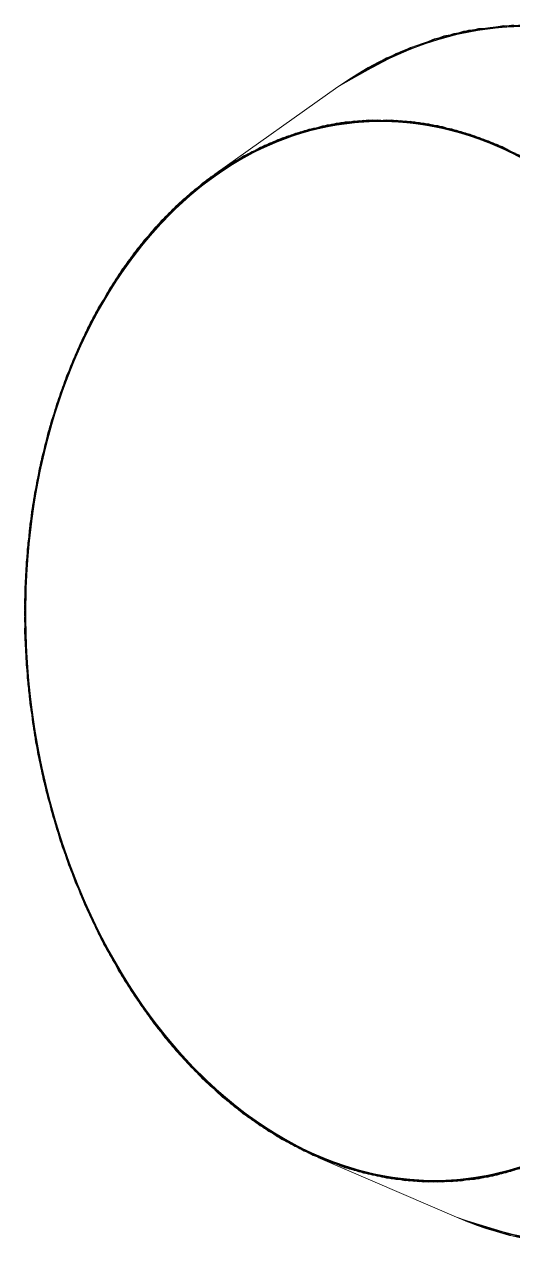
# Model space of a CAD drawing. Header units: millimetres. Extents: x -696 to 165, y -344 to 645.
# Drawn here: x -249.69 to -238.54, y 579.13 to 607.05 of the extents above; entities that cross this region are included whole.
import ezdxf

# ---------------------------------------------------------------- set-up
doc = ezdxf.new("R2010")
doc.units = ezdxf.units.MM

msp = doc.modelspace()

# ---------------------------------------------------------------- linework, layer by layer
at = {"color": 7, "linetype": 'Continuous', "lineweight": 15}
for p, q in [((-242.527, 605.624), (-245.343, 603.631)), ((-242.985, 581.148), (-239.817, 579.783))]:
    msp.add_line(p, q, dxfattribs=at)
at = {"color": 144, "linetype": 'Continuous', "lineweight": 0, "flags": 128}
for points in [[(-228.05, 597.123), (-228.746, 599.215), (-229.668, 601.149), (-230.792, 602.874), (-232.088, 604.346), (-233.523, 605.526), (-235.061, 606.384), (-236.66, 606.898), (-238.28, 607.055), (-239.879, 606.849), (-241.415, 606.288), (-242.527, 605.624)], [(-236.064, 579.162), (-234.483, 579.496), (-232.979, 580.182), (-231.591, 581.202), (-230.355, 582.53), (-229.303, 584.131), (-228.462, 585.965), (-227.854, 587.983), (-227.495, 590.134), (-227.394, 592.361), (-227.554, 594.607), (-227.971, 596.814), (-228.633, 598.925), (-229.524, 600.884), (-230.62, 602.642), (-231.893, 604.152), (-233.311, 605.376), (-234.836, 606.282), (-236.429, 606.846), (-238.049, 607.054), (-239.654, 606.901), (-241.201, 606.389), (-242.527, 605.624)], [(-230.535, 602.524), (-231.797, 604.054), (-233.206, 605.299), (-234.724, 606.229), (-236.314, 606.818), (-237.933, 607.051), (-239.54, 606.924), (-241.093, 606.438), (-242.527, 605.624)], [(-238.511, 607.047), (-240.103, 606.791), (-241.627, 606.179), (-242.527, 605.624)], [(-231.877, 580.956), (-230.605, 582.221), (-229.511, 583.767), (-228.623, 585.555), (-227.964, 587.538), (-227.551, 589.665), (-227.394, 591.88), (-227.498, 594.127), (-227.86, 596.347), (-228.471, 598.483), (-229.314, 600.48), (-230.369, 602.285), (-231.607, 603.852), (-232.997, 605.14), (-234.502, 606.116), (-236.084, 606.755), (-237.702, 607.04), (-239.313, 606.964), (-240.876, 606.529), (-242.351, 605.745), (-242.527, 605.624)], [(-237.123, 606.98), (-238.741, 607.033), (-240.326, 606.725), (-241.837, 606.064), (-242.527, 605.624)], [(-239.817, 579.783), (-239.747, 579.753), (-238.145, 579.264), (-236.525, 579.133), (-234.929, 579.364), (-233.398, 579.951), (-231.973, 580.877), (-230.69, 582.121), (-229.583, 583.648), (-228.679, 585.42), (-228.003, 587.391), (-227.572, 589.509), (-227.397, 591.72), (-227.482, 593.967), (-227.826, 596.191), (-228.419, 598.335), (-229.247, 600.343), (-230.287, 602.163), (-231.513, 603.748), (-232.893, 605.058), (-234.392, 606.057)], [(-238.468, 604.114), (-239.924, 604.666), (-241.409, 604.874), (-242.88, 604.733), (-244.295, 604.247), (-245.614, 603.43), (-246.798, 602.304), (-247.813, 600.903), (-248.631, 599.267), (-249.227, 597.443), (-249.584, 595.483), (-249.693, 593.444), (-249.549, 591.384), (-249.158, 589.363), (-248.53, 587.439), (-247.684, 585.667), (-246.644, 584.098), (-245.439, 582.777), (-244.105, 581.743), (-242.679, 581.024), (-241.204, 580.643), (-239.72, 580.609)], [(-238.366, 604.062), (-239.819, 604.638), (-241.303, 604.871), (-242.776, 604.755), (-244.197, 604.293), (-245.524, 603.499), (-246.719, 602.394), (-247.747, 601.012), (-248.579, 599.391), (-249.192, 597.578), (-249.567, 595.626), (-249.693, 593.591), (-249.568, 591.531), (-249.194, 589.505), (-248.583, 587.572), (-247.751, 585.787), (-246.724, 584.202), (-245.53, 582.862), (-244.204, 581.807), (-242.783, 581.065), (-241.31, 580.659), (-239.826, 580.6), (-238.373, 580.89)], [(-238.265, 604.008), (-239.713, 604.608), (-241.197, 604.866), (-242.672, 604.775), (-244.098, 604.337), (-245.433, 603.566), (-246.638, 602.483), (-247.68, 601.119), (-248.527, 599.513), (-249.156, 597.713), (-249.548, 595.769), (-249.693, 593.738), (-249.585, 591.677), (-249.229, 589.647), (-248.634, 587.706), (-247.818, 585.909), (-246.803, 584.308), (-245.62, 582.949), (-244.302, 581.872), (-242.887, 581.107), (-241.416, 580.676), (-239.931, 580.592), (-238.475, 580.857)], [(-238.064, 603.895), (-239.503, 604.543), (-240.984, 604.85), (-242.464, 604.809), (-243.899, 604.421), (-245.249, 603.696), (-246.476, 602.655), (-247.542, 601.329), (-248.419, 599.756), (-249.08, 597.98), (-249.507, 596.054), (-249.687, 594.031), (-249.616, 591.971), (-249.295, 589.933), (-248.733, 587.975), (-247.947, 586.154), (-246.959, 584.523)], [(-237.963, 603.836), (-239.399, 604.507), (-240.878, 604.84), (-242.359, 604.824), (-243.799, 604.46), (-245.157, 603.758), (-246.393, 602.74), (-247.472, 601.433), (-248.363, 599.876), (-249.04, 598.113), (-249.485, 596.195), (-249.683, 594.178), (-249.629, 592.118), (-249.326, 590.077), (-248.781, 588.111), (-248.01, 586.279), (-247.036, 584.632), (-245.886, 583.218), (-244.594, 582.077), (-243.196, 581.243), (-241.734, 580.74), (-240.248, 580.581), (-238.782, 580.771), (-237.379, 581.306)], [(-237.469, 603.518), (-238.879, 604.306), (-240.347, 604.761), (-241.833, 604.87), (-243.292, 604.629), (-244.684, 604.047), (-245.968, 603.138), (-247.107, 601.93), (-248.068, 600.458), (-248.824, 598.763), (-249.354, 596.894), (-249.641, 594.906), (-249.677, 592.855), (-249.463, 590.8), (-249.002, 588.801), (-248.31, 586.915), (-247.405, 585.196), (-246.315, 583.693), (-245.069, 582.451), (-243.705, 581.504), (-242.261, 580.88), (-240.779, 580.597), (-239.301, 580.663), (-237.87, 581.076)], [(-237.567, 603.585), (-238.982, 604.349), (-240.453, 604.78), (-241.938, 604.864), (-243.394, 604.599), (-244.779, 603.992), (-246.054, 603.061), (-247.182, 601.833), (-248.129, 600.344), (-248.87, 598.635), (-249.382, 596.756), (-249.652, 594.761), (-249.67, 592.708), (-249.438, 590.655), (-248.96, 588.662), (-248.252, 586.786), (-247.333, 585.081), (-246.231, 583.596), (-244.975, 582.373), (-243.604, 581.449)], [(-242.149, 604.848), (-243.597, 604.533), (-244.969, 603.879), (-246.225, 602.904), (-247.329, 601.636), (-248.248, 600.112), (-248.958, 598.375), (-249.436, 596.476), (-249.67, 594.47), (-249.652, 592.413), (-249.384, 590.365), (-248.873, 588.385), (-248.133, 586.53), (-247.186, 584.854), (-246.06, 583.404), (-244.786, 582.222), (-243.401, 581.343), (-241.945, 580.791), (-240.46, 580.582), (-238.989, 580.723), (-237.574, 581.209)], [(-237.666, 603.65), (-239.086, 604.392), (-240.559, 604.798), (-242.044, 604.857), (-243.496, 604.567), (-244.875, 603.936), (-246.14, 602.983), (-247.256, 601.735), (-248.189, 600.228), (-248.914, 598.505), (-249.41, 596.616), (-249.661, 594.615)], [(-238.164, 603.952), (-239.608, 604.576), (-241.09, 604.859), (-242.568, 604.793), (-243.999, 604.38), (-245.342, 603.632), (-246.557, 602.57), (-247.611, 601.225), (-248.473, 599.635)], [(-237.275, 603.379), (-238.673, 604.213), (-240.135, 604.717), (-241.621, 604.876), (-243.087, 604.685), (-244.491, 604.15), (-245.792, 603.287)], [(-237.764, 603.714), (-239.19, 604.432), (-240.666, 604.814), (-242.149, 604.848)], [(-245.792, 603.287), (-246.954, 602.12), (-247.943, 600.683), (-248.73, 599.017), (-249.293, 597.17), (-249.615, 595.195), (-249.688, 593.149), (-249.508, 591.092), (-249.083, 589.081), (-248.422, 587.175), (-247.547, 585.429), (-246.481, 583.893), (-245.256, 582.611), (-243.906, 581.62), (-242.471, 580.949), (-240.991, 580.617), (-239.51, 580.633), (-238.07, 580.997)], [(-239.817, 579.783), (-239.407, 579.618), (-237.797, 579.206), (-236.179, 579.152), (-234.594, 579.46), (-233.083, 580.121), (-231.685, 581.118), (-230.437, 582.425), (-229.371, 584.009), (-228.514, 585.827), (-227.889, 587.834), (-227.512, 589.977), (-227.393, 592.201), (-227.534, 594.447), (-227.933, 596.659), (-228.578, 598.778), (-229.453, 600.75), (-230.535, 602.524)], [(-248.473, 599.635), (-249.119, 597.847), (-249.528, 595.912), (-249.691, 593.885), (-249.601, 591.824), (-249.262, 589.79), (-248.684, 587.84), (-247.883, 586.031), (-246.882, 584.415), (-245.709, 583.037), (-244.4, 581.939), (-242.99, 581.151), (-241.522, 580.696), (-240.037, 580.587), (-238.577, 580.827), (-237.185, 581.41)], [(-239.817, 579.783), (-239.065, 579.5), (-237.45, 579.164), (-235.835, 579.188), (-234.262, 579.573), (-232.773, 580.307), (-231.404, 581.373), (-230.192, 582.743), (-229.169, 584.38), (-228.36, 586.243), (-227.787, 588.284), (-227.465, 590.449), (-227.401, 592.682), (-227.598, 594.926), (-228.05, 597.123)], [(-249.661, 594.615), (-249.662, 592.56), (-249.412, 590.51), (-248.917, 588.523), (-248.193, 586.658), (-247.26, 584.967), (-246.146, 583.499), (-244.881, 582.297), (-243.503, 581.395), (-242.051, 580.819), (-240.566, 580.585), (-239.093, 580.701), (-237.672, 581.163)], [(-246.959, 584.523), (-245.798, 583.127), (-244.497, 582.007), (-243.094, 581.196), (-241.628, 580.717), (-240.142, 580.583), (-238.68, 580.798), (-237.282, 581.357)], [(-243.604, 581.449), (-242.156, 580.849), (-240.673, 580.591), (-239.197, 580.681), (-237.771, 581.119)], [(-239.72, 580.609), (-238.272, 580.924)], [(-239.817, 579.783), (-238.836, 579.43), (-237.218, 579.145)], [(-239.817, 579.783), (-238.606, 579.367), (-236.987, 579.134)]]:
    msp.add_lwpolyline(points, dxfattribs=at)
at = {"color": 7, "linetype": 'Continuous', "lineweight": 15, "flags": 128}
for points in [[(-237.372, 603.449), (-238.776, 604.26), (-240.241, 604.74), (-241.727, 604.874), (-243.19, 604.658), (-244.587, 604.099), (-245.88, 603.213), (-247.031, 602.026), (-248.006, 600.571), (-248.778, 598.89), (-249.324, 597.032), (-249.629, 595.051), (-249.683, 593.002), (-249.486, 590.946), (-249.043, 588.941), (-248.367, 587.045), (-247.477, 585.312), (-246.398, 583.793), (-245.163, 582.53), (-243.806, 581.561), (-242.366, 580.914), (-240.885, 580.606), (-239.405, 580.647), (-237.97, 581.036)], [(-237.864, 603.776), (-239.294, 604.47), (-240.772, 604.828), (-242.254, 604.837), (-243.698, 604.497), (-245.063, 603.819), (-246.309, 602.822), (-247.401, 601.535), (-248.306, 599.994), (-249, 598.244), (-249.461, 596.336), (-249.677, 594.324), (-249.642, 592.266), (-249.356, 590.221), (-248.827, 588.248), (-248.072, 586.404), (-247.112, 584.742), (-245.973, 583.31), (-244.69, 582.149), (-243.299, 581.292), (-241.84, 580.764), (-240.354, 580.581), (-238.886, 580.746), (-237.476, 581.257)]]:
    msp.add_lwpolyline(points, dxfattribs=at)
at = {"color": 144, "linetype": 'Continuous', "lineweight": 0}
for centre, radius, start, end in [((-238.12, 599.477), 7.564, 60.4629, 125.6352), ((-236.782, 586.7), 7.554, 246.3142, 310.5009), ((-236.727, 586.82), 7.686, 246.2916, 274.943)]:
    msp.add_arc(centre, radius, start, end, dxfattribs=at)

doc.saveas('drawing.dxf')
